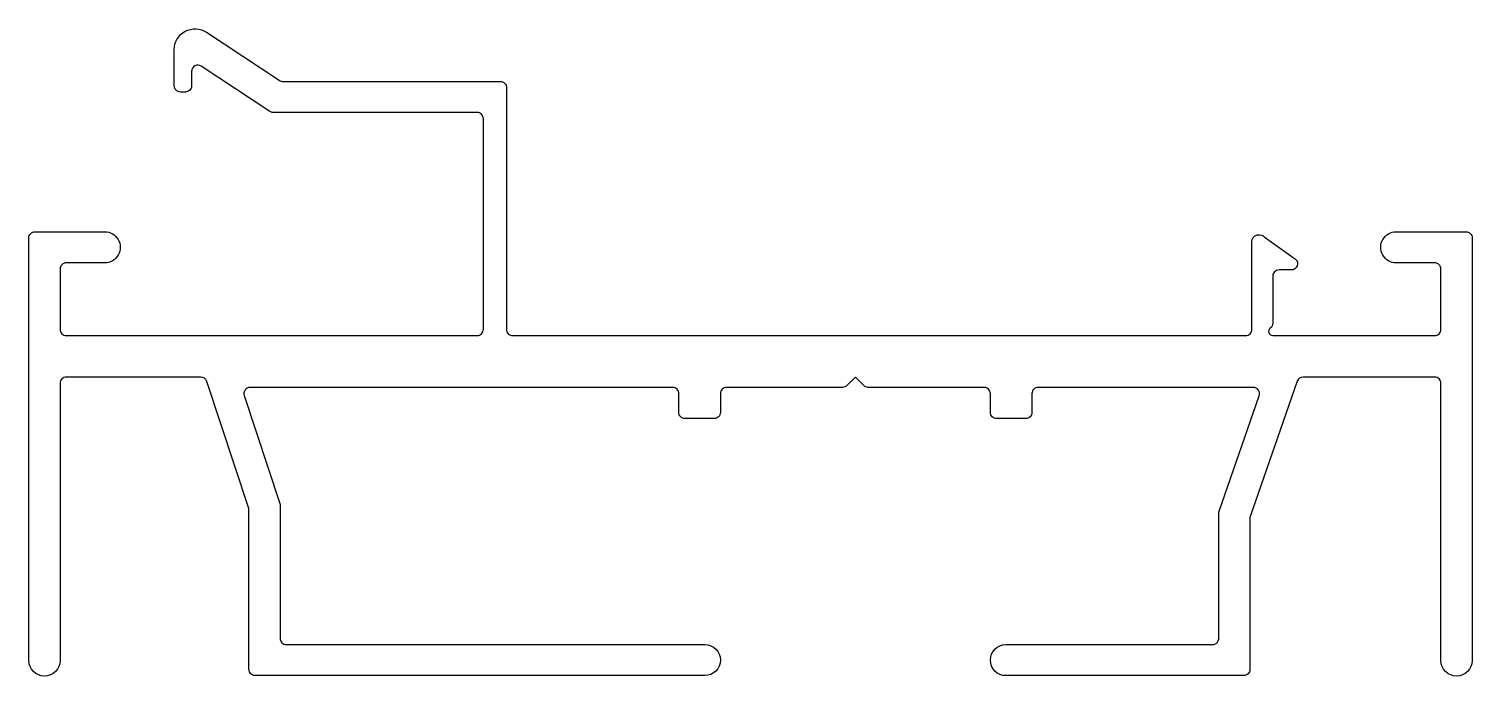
# Model space of a CAD drawing. Extents: x 699.9 to 769.4, y 441.5 to 472.7.
import ezdxf

# ---------------------------------------------------------------- set-up
doc = ezdxf.new("R2010")
doc.units = 0
doc.layers.get('0').update_dxf_attribs({"linetype": 'CONTINUOUS'})

msp = doc.modelspace()

# ---------------------------------------------------------------- linework, layer by layer
at = {"color": 0}
msp.add_lwpolyline([(759.816, 460.775), (759.816, 458.516, -0.236068), (759.696, 458.276, 0.720759), (759.816, 457.916), (767.615, 457.916, 0.414214), (767.915, 458.216), (767.915, 461.116, 0.414214), (767.615, 461.416), (765.765, 461.416, -1.000178), (765.765, 462.916), (769.115, 462.916, -0.414214), (769.415, 462.616), (769.415, 442.256, -1), (767.915, 442.256), (767.915, 455.616, 0.414214), (767.615, 455.916), (761.273, 455.916, 0.319526), (760.99, 455.714), (758.715, 449.152), (758.715, 441.83, -0.414214), (758.415, 441.53), (746.965, 441.529, -1), (746.965, 443.029), (756.915, 443.03, 0.414214), (757.215, 443.33), (757.215, 449.354, -0.08362), (757.231, 449.453), (759.161, 455.017, 0.515696), (758.877, 455.416), (748.515, 455.416, 0.414214), (748.215, 455.116), (748.215, 454.216, -0.414214), (747.915, 453.916), (746.515, 453.916, -0.414214), (746.215, 454.216), (746.215, 455.116, 0.414214), (745.915, 455.416), (740.339, 455.416, -0.198912), (740.127, 455.504), (739.715, 455.916), (739.303, 455.504, -0.198912), (739.091, 455.416), (733.515, 455.416, 0.414214), (733.215, 455.116), (733.215, 454.216, -0.414214), (732.915, 453.916), (731.515, 453.916, -0.414214), (731.215, 454.216), (731.215, 455.116, 0.414214), (730.915, 455.416), (710.569, 455.416, 0.510886), (710.284, 455.022), (712, 449.816, -0.079788), (712.015, 449.722), (712.015, 443.33, 0.414214), (712.315, 443.03), (732.465, 443.03, -1), (732.465, 441.53), (710.815, 441.53, -0.414214), (710.515, 441.83), (710.515, 449.481, 0.079788), (710.5, 449.575), (708.478, 455.709, 0.323727), (708.193, 455.916), (701.715, 455.916, 0.414214), (701.415, 455.616), (701.415, 442.256, -1), (699.915, 442.256), (699.915, 462.616, -0.414214), (700.215, 462.916), (703.565, 462.916, -1.000178), (703.565, 461.416), (701.715, 461.416, 0.414214), (701.415, 461.116), (701.415, 458.216, 0.414214), (701.715, 457.916), (721.502, 457.916, 0.414214), (721.802, 458.216), (721.802, 468.361, 0.414214), (721.502, 468.661), (711.68, 468.661, -0.147153), (711.514, 468.711), (708.212, 470.895, 0.59248), (707.75, 470.642), (707.75, 469.947, -0.414214), (707.45, 469.647), (707.215, 469.647, -0.415438), (706.915, 469.949), (706.915, 471.691, -0.597805), (708.467, 472.525), (711.965, 470.211, 0.147153), (712.131, 470.161), (722.615, 470.161, -0.414214), (722.915, 469.861), (722.915, 458.216, 0.414214), (723.215, 457.916), (758.514, 457.916, 0.414214), (758.814, 458.216), (758.814, 462.465, -0.414214), (759.114, 462.765), (759.19, 462.765, -0.198912), (759.402, 462.677), (760.913, 461.597, -0.685674), (760.711, 461.075), (760.116, 461.075, 0.414214)], format="xyb", close=True, dxfattribs=at)

doc.saveas('drawing.dxf')
